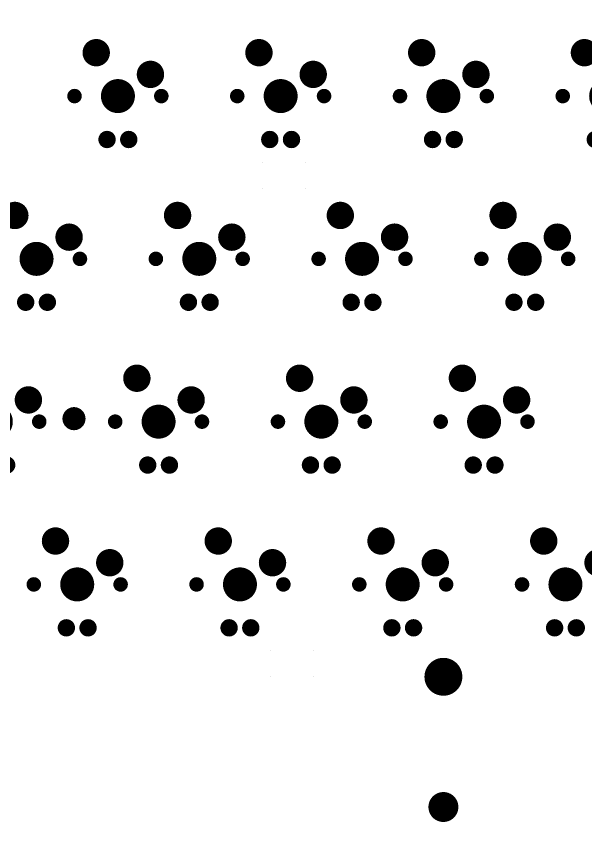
# Model space of a CAD drawing. Extents: x 803 to 1088, y 784 to 878.
# Drawn here: x 953 to 1019.6, y 783.6 to 878.3 of the extents above; entities that cross this region are included whole.
import ezdxf

# ---------------------------------------------------------------- set-up
doc = ezdxf.new("R2010")
doc.units = 0
doc.layers.get('0').update_dxf_attribs({"linetype": 'CONTINUOUS'})
for name, color, linetype in [('BOTTOMSOLDER', 6, 'CONTINUOUS'), ('KEEPOUTLAYER', 6, 'CONTINUOUS'), ('PADHOLELAYER', 156, 'CONTINUOUS')]:
    doc.layers.add(name, color=color, linetype=linetype)

# ---------------------------------------------------------------- blocks, each defined once
blk = doc.blocks.new('RGB_WS2812B_79')
at = {"layer": 'PADHOLELAYER'}
for points in [[(-2.5, 1.524), (-2.5, 1.524), (-2.5, 1.524), (-2.5, 1.524)], [(2.5, 1.524), (2.5, 1.524), (2.5, 1.524), (2.5, 1.524)], [(-2.5, -1.524), (-2.5, -1.524), (-2.5, -1.524), (-2.5, -1.524)], [(2.5, -1.524), (2.5, -1.524), (2.5, -1.524), (2.5, -1.524)]]:
    blk.add_lwpolyline(points, close=True, dxfattribs=at)
blk = doc.blocks.new('RGB_WS2812B_84')
at = {"layer": 'PADHOLELAYER'}
for points in [[(-2.5, 1.524), (-2.5, 1.524), (-2.5, 1.524), (-2.5, 1.524)], [(2.5, 1.524), (2.5, 1.524), (2.5, 1.524), (2.5, 1.524)], [(-2.5, -1.524), (-2.5, -1.524), (-2.5, -1.524), (-2.5, -1.524)], [(2.5, -1.524), (2.5, -1.524), (2.5, -1.524), (2.5, -1.524)]]:
    blk.add_lwpolyline(points, close=True, dxfattribs=at)
blk = doc.blocks.new('____115')
at = {"layer": 'BOTTOMSOLDER'}
for points, const_width in [([(-3.341, 5.08, 1), (-1.739, 5.08, 1)], 1.602), ([(3.009, 2.54, 1), (4.611, 2.54, 1)], 1.602), ([(-0.995, 0, 1), (0.995, 0, 1)], 1.99), ([(-5.505, 0, 1), (-4.655, 0, 1)], 0.85), ([(4.655, 0, 1), (5.505, 0, 1)], 0.85), ([(-1.778, -5.08, 1), (-0.762, -5.08, 1)], 1.016), ([(0.762, -5.08, 1), (1.778, -5.08, 1)], 1.016)]:
    blk.add_lwpolyline(points, format="xyb", close=True, dxfattribs=dict(at, const_width=const_width))
at = {"layer": 'PADHOLELAYER'}
for points, const_width in [([(-3.29, 5.08, 1), (-1.79, 5.08, 1)], 1.5), ([(3.06, 2.54, 1), (4.56, 2.54, 1)], 1.5), ([(-0.995, 0, 1), (0.995, 0, 1)], 1.99), ([(-5.505, 0, 1), (-4.655, 0, 1)], 0.85), ([(4.655, 0, 1), (5.505, 0, 1)], 0.85), ([(-1.625, -5.08, 1), (-0.915, -5.08, 1)], 0.71), ([(0.915, -5.08, 1), (1.625, -5.08, 1)], 0.71)]:
    blk.add_lwpolyline(points, format="xyb", close=True, dxfattribs=dict(at, const_width=const_width))
blk = doc.blocks.new('____116')
at = {"layer": 'BOTTOMSOLDER'}
for points, const_width in [([(-3.341, 5.08, 1), (-1.739, 5.08, 1)], 1.602), ([(3.009, 2.54, 1), (4.611, 2.54, 1)], 1.602), ([(-0.995, 0, 1), (0.995, 0, 1)], 1.99), ([(-5.505, 0, 1), (-4.655, 0, 1)], 0.85), ([(4.655, 0, 1), (5.505, 0, 1)], 0.85), ([(-1.778, -5.08, 1), (-0.762, -5.08, 1)], 1.016), ([(0.762, -5.08, 1), (1.778, -5.08, 1)], 1.016)]:
    blk.add_lwpolyline(points, format="xyb", close=True, dxfattribs=dict(at, const_width=const_width))
at = {"layer": 'PADHOLELAYER'}
for points, const_width in [([(-3.29, 5.08, 1), (-1.79, 5.08, 1)], 1.5), ([(3.06, 2.54, 1), (4.56, 2.54, 1)], 1.5), ([(-0.995, 0, 1), (0.995, 0, 1)], 1.99), ([(-5.505, 0, 1), (-4.655, 0, 1)], 0.85), ([(4.655, 0, 1), (5.505, 0, 1)], 0.85), ([(-1.625, -5.08, 1), (-0.915, -5.08, 1)], 0.71), ([(0.915, -5.08, 1), (1.625, -5.08, 1)], 0.71)]:
    blk.add_lwpolyline(points, format="xyb", close=True, dxfattribs=dict(at, const_width=const_width))
blk = doc.blocks.new('____117')
at = {"layer": 'BOTTOMSOLDER'}
for points, const_width in [([(-3.341, 5.08, 1), (-1.739, 5.08, 1)], 1.602), ([(3.009, 2.54, 1), (4.611, 2.54, 1)], 1.602), ([(-0.995, 0, 1), (0.995, 0, 1)], 1.99), ([(-5.505, 0, 1), (-4.655, 0, 1)], 0.85), ([(4.655, 0, 1), (5.505, 0, 1)], 0.85), ([(-1.778, -5.08, 1), (-0.762, -5.08, 1)], 1.016), ([(0.762, -5.08, 1), (1.778, -5.08, 1)], 1.016)]:
    blk.add_lwpolyline(points, format="xyb", close=True, dxfattribs=dict(at, const_width=const_width))
at = {"layer": 'PADHOLELAYER'}
for points, const_width in [([(-3.29, 5.08, 1), (-1.79, 5.08, 1)], 1.5), ([(3.06, 2.54, 1), (4.56, 2.54, 1)], 1.5), ([(-0.995, 0, 1), (0.995, 0, 1)], 1.99), ([(-5.505, 0, 1), (-4.655, 0, 1)], 0.85), ([(4.655, 0, 1), (5.505, 0, 1)], 0.85), ([(-1.625, -5.08, 1), (-0.915, -5.08, 1)], 0.71), ([(0.915, -5.08, 1), (1.625, -5.08, 1)], 0.71)]:
    blk.add_lwpolyline(points, format="xyb", close=True, dxfattribs=dict(at, const_width=const_width))
blk = doc.blocks.new('____118')
at = {"layer": 'BOTTOMSOLDER'}
for points, const_width in [([(-3.341, 5.08, 1), (-1.739, 5.08, 1)], 1.602), ([(3.009, 2.54, 1), (4.611, 2.54, 1)], 1.602), ([(-0.995, 0, 1), (0.995, 0, 1)], 1.99), ([(-5.505, 0, 1), (-4.655, 0, 1)], 0.85), ([(4.655, 0, 1), (5.505, 0, 1)], 0.85), ([(-1.778, -5.08, 1), (-0.762, -5.08, 1)], 1.016), ([(0.762, -5.08, 1), (1.778, -5.08, 1)], 1.016)]:
    blk.add_lwpolyline(points, format="xyb", close=True, dxfattribs=dict(at, const_width=const_width))
at = {"layer": 'PADHOLELAYER'}
for points, const_width in [([(-3.29, 5.08, 1), (-1.79, 5.08, 1)], 1.5), ([(3.06, 2.54, 1), (4.56, 2.54, 1)], 1.5), ([(-0.995, 0, 1), (0.995, 0, 1)], 1.99), ([(-5.505, 0, 1), (-4.655, 0, 1)], 0.85), ([(4.655, 0, 1), (5.505, 0, 1)], 0.85), ([(-1.625, -5.08, 1), (-0.915, -5.08, 1)], 0.71), ([(0.915, -5.08, 1), (1.625, -5.08, 1)], 0.71)]:
    blk.add_lwpolyline(points, format="xyb", close=True, dxfattribs=dict(at, const_width=const_width))
blk = doc.blocks.new('____127')
at = {"layer": 'BOTTOMSOLDER'}
for points, const_width in [([(-3.341, 5.08, 1), (-1.739, 5.08, 1)], 1.602), ([(3.009, 2.54, 1), (4.611, 2.54, 1)], 1.602), ([(-0.995, 0, 1), (0.995, 0, 1)], 1.99), ([(-5.505, 0, 1), (-4.655, 0, 1)], 0.85), ([(4.655, 0, 1), (5.505, 0, 1)], 0.85), ([(-1.778, -5.08, 1), (-0.762, -5.08, 1)], 1.016), ([(0.762, -5.08, 1), (1.778, -5.08, 1)], 1.016)]:
    blk.add_lwpolyline(points, format="xyb", close=True, dxfattribs=dict(at, const_width=const_width))
at = {"layer": 'PADHOLELAYER'}
for points, const_width in [([(-3.29, 5.08, 1), (-1.79, 5.08, 1)], 1.5), ([(3.06, 2.54, 1), (4.56, 2.54, 1)], 1.5), ([(-0.995, 0, 1), (0.995, 0, 1)], 1.99), ([(-5.505, 0, 1), (-4.655, 0, 1)], 0.85), ([(4.655, 0, 1), (5.505, 0, 1)], 0.85), ([(-1.625, -5.08, 1), (-0.915, -5.08, 1)], 0.71), ([(0.915, -5.08, 1), (1.625, -5.08, 1)], 0.71)]:
    blk.add_lwpolyline(points, format="xyb", close=True, dxfattribs=dict(at, const_width=const_width))
blk = doc.blocks.new('____129')
at = {"layer": 'BOTTOMSOLDER'}
for points, const_width in [([(-3.341, 5.08, 1), (-1.739, 5.08, 1)], 1.602), ([(3.009, 2.54, 1), (4.611, 2.54, 1)], 1.602), ([(-0.995, 0, 1), (0.995, 0, 1)], 1.99), ([(-5.505, 0, 1), (-4.655, 0, 1)], 0.85), ([(4.655, 0, 1), (5.505, 0, 1)], 0.85), ([(-1.778, -5.08, 1), (-0.762, -5.08, 1)], 1.016), ([(0.762, -5.08, 1), (1.778, -5.08, 1)], 1.016)]:
    blk.add_lwpolyline(points, format="xyb", close=True, dxfattribs=dict(at, const_width=const_width))
at = {"layer": 'PADHOLELAYER'}
for points, const_width in [([(-3.29, 5.08, 1), (-1.79, 5.08, 1)], 1.5), ([(3.06, 2.54, 1), (4.56, 2.54, 1)], 1.5), ([(-0.995, 0, 1), (0.995, 0, 1)], 1.99), ([(-5.505, 0, 1), (-4.655, 0, 1)], 0.85), ([(4.655, 0, 1), (5.505, 0, 1)], 0.85), ([(-1.625, -5.08, 1), (-0.915, -5.08, 1)], 0.71), ([(0.915, -5.08, 1), (1.625, -5.08, 1)], 0.71)]:
    blk.add_lwpolyline(points, format="xyb", close=True, dxfattribs=dict(at, const_width=const_width))
blk = doc.blocks.new('____130')
at = {"layer": 'BOTTOMSOLDER'}
for points, const_width in [([(-3.341, 5.08, 1), (-1.739, 5.08, 1)], 1.602), ([(3.009, 2.54, 1), (4.611, 2.54, 1)], 1.602), ([(-0.995, 0, 1), (0.995, 0, 1)], 1.99), ([(-5.505, 0, 1), (-4.655, 0, 1)], 0.85), ([(4.655, 0, 1), (5.505, 0, 1)], 0.85), ([(-1.778, -5.08, 1), (-0.762, -5.08, 1)], 1.016), ([(0.762, -5.08, 1), (1.778, -5.08, 1)], 1.016)]:
    blk.add_lwpolyline(points, format="xyb", close=True, dxfattribs=dict(at, const_width=const_width))
at = {"layer": 'PADHOLELAYER'}
for points, const_width in [([(-3.29, 5.08, 1), (-1.79, 5.08, 1)], 1.5), ([(3.06, 2.54, 1), (4.56, 2.54, 1)], 1.5), ([(-0.995, 0, 1), (0.995, 0, 1)], 1.99), ([(-5.505, 0, 1), (-4.655, 0, 1)], 0.85), ([(4.655, 0, 1), (5.505, 0, 1)], 0.85), ([(-1.625, -5.08, 1), (-0.915, -5.08, 1)], 0.71), ([(0.915, -5.08, 1), (1.625, -5.08, 1)], 0.71)]:
    blk.add_lwpolyline(points, format="xyb", close=True, dxfattribs=dict(at, const_width=const_width))
blk = doc.blocks.new('____132')
at = {"layer": 'BOTTOMSOLDER'}
for points, const_width in [([(-3.341, 5.08, 1), (-1.739, 5.08, 1)], 1.602), ([(3.009, 2.54, 1), (4.611, 2.54, 1)], 1.602), ([(-0.995, 0, 1), (0.995, 0, 1)], 1.99), ([(-5.505, 0, 1), (-4.655, 0, 1)], 0.85), ([(4.655, 0, 1), (5.505, 0, 1)], 0.85), ([(-1.778, -5.08, 1), (-0.762, -5.08, 1)], 1.016), ([(0.762, -5.08, 1), (1.778, -5.08, 1)], 1.016)]:
    blk.add_lwpolyline(points, format="xyb", close=True, dxfattribs=dict(at, const_width=const_width))
at = {"layer": 'PADHOLELAYER'}
for points, const_width in [([(-3.29, 5.08, 1), (-1.79, 5.08, 1)], 1.5), ([(3.06, 2.54, 1), (4.56, 2.54, 1)], 1.5), ([(-0.995, 0, 1), (0.995, 0, 1)], 1.99), ([(-5.505, 0, 1), (-4.655, 0, 1)], 0.85), ([(4.655, 0, 1), (5.505, 0, 1)], 0.85), ([(-1.625, -5.08, 1), (-0.915, -5.08, 1)], 0.71), ([(0.915, -5.08, 1), (1.625, -5.08, 1)], 0.71)]:
    blk.add_lwpolyline(points, format="xyb", close=True, dxfattribs=dict(at, const_width=const_width))
blk = doc.blocks.new('____134')
at = {"layer": 'BOTTOMSOLDER'}
for points, const_width in [([(-3.341, 5.08, 1), (-1.739, 5.08, 1)], 1.602), ([(3.009, 2.54, 1), (4.611, 2.54, 1)], 1.602), ([(-0.995, 0, 1), (0.995, 0, 1)], 1.99), ([(-5.505, 0, 1), (-4.655, 0, 1)], 0.85), ([(4.655, 0, 1), (5.505, 0, 1)], 0.85), ([(-1.778, -5.08, 1), (-0.762, -5.08, 1)], 1.016), ([(0.762, -5.08, 1), (1.778, -5.08, 1)], 1.016)]:
    blk.add_lwpolyline(points, format="xyb", close=True, dxfattribs=dict(at, const_width=const_width))
at = {"layer": 'PADHOLELAYER'}
for points, const_width in [([(-3.29, 5.08, 1), (-1.79, 5.08, 1)], 1.5), ([(3.06, 2.54, 1), (4.56, 2.54, 1)], 1.5), ([(-0.995, 0, 1), (0.995, 0, 1)], 1.99), ([(-5.505, 0, 1), (-4.655, 0, 1)], 0.85), ([(4.655, 0, 1), (5.505, 0, 1)], 0.85), ([(-1.625, -5.08, 1), (-0.915, -5.08, 1)], 0.71), ([(0.915, -5.08, 1), (1.625, -5.08, 1)], 0.71)]:
    blk.add_lwpolyline(points, format="xyb", close=True, dxfattribs=dict(at, const_width=const_width))
blk = doc.blocks.new('____135')
at = {"layer": 'BOTTOMSOLDER'}
for points, const_width in [([(-3.341, 5.08, 1), (-1.739, 5.08, 1)], 1.602), ([(3.009, 2.54, 1), (4.611, 2.54, 1)], 1.602), ([(-0.995, 0, 1), (0.995, 0, 1)], 1.99), ([(-5.505, 0, 1), (-4.655, 0, 1)], 0.85), ([(4.655, 0, 1), (5.505, 0, 1)], 0.85), ([(-1.778, -5.08, 1), (-0.762, -5.08, 1)], 1.016), ([(0.762, -5.08, 1), (1.778, -5.08, 1)], 1.016)]:
    blk.add_lwpolyline(points, format="xyb", close=True, dxfattribs=dict(at, const_width=const_width))
at = {"layer": 'PADHOLELAYER'}
for points, const_width in [([(-3.29, 5.08, 1), (-1.79, 5.08, 1)], 1.5), ([(3.06, 2.54, 1), (4.56, 2.54, 1)], 1.5), ([(-0.995, 0, 1), (0.995, 0, 1)], 1.99), ([(-5.505, 0, 1), (-4.655, 0, 1)], 0.85), ([(4.655, 0, 1), (5.505, 0, 1)], 0.85), ([(-1.625, -5.08, 1), (-0.915, -5.08, 1)], 0.71), ([(0.915, -5.08, 1), (1.625, -5.08, 1)], 0.71)]:
    blk.add_lwpolyline(points, format="xyb", close=True, dxfattribs=dict(at, const_width=const_width))
blk = doc.blocks.new('____136')
at = {"layer": 'BOTTOMSOLDER'}
for points, const_width in [([(-3.341, 5.08, 1), (-1.739, 5.08, 1)], 1.602), ([(3.009, 2.54, 1), (4.611, 2.54, 1)], 1.602), ([(-0.995, 0, 1), (0.995, 0, 1)], 1.99), ([(-5.505, 0, 1), (-4.655, 0, 1)], 0.85), ([(4.655, 0, 1), (5.505, 0, 1)], 0.85), ([(-1.778, -5.08, 1), (-0.762, -5.08, 1)], 1.016), ([(0.762, -5.08, 1), (1.778, -5.08, 1)], 1.016)]:
    blk.add_lwpolyline(points, format="xyb", close=True, dxfattribs=dict(at, const_width=const_width))
at = {"layer": 'PADHOLELAYER'}
for points, const_width in [([(-3.29, 5.08, 1), (-1.79, 5.08, 1)], 1.5), ([(3.06, 2.54, 1), (4.56, 2.54, 1)], 1.5), ([(-0.995, 0, 1), (0.995, 0, 1)], 1.99), ([(-5.505, 0, 1), (-4.655, 0, 1)], 0.85), ([(4.655, 0, 1), (5.505, 0, 1)], 0.85), ([(-1.625, -5.08, 1), (-0.915, -5.08, 1)], 0.71), ([(0.915, -5.08, 1), (1.625, -5.08, 1)], 0.71)]:
    blk.add_lwpolyline(points, format="xyb", close=True, dxfattribs=dict(at, const_width=const_width))
blk = doc.blocks.new('____148')
at = {"layer": 'BOTTOMSOLDER'}
for points, const_width in [([(-3.341, 5.08, 1), (-1.739, 5.08, 1)], 1.602), ([(3.009, 2.54, 1), (4.611, 2.54, 1)], 1.602), ([(-0.995, 0, 1), (0.995, 0, 1)], 1.99), ([(-5.505, 0, 1), (-4.655, 0, 1)], 0.85), ([(4.655, 0, 1), (5.505, 0, 1)], 0.85), ([(-1.778, -5.08, 1), (-0.762, -5.08, 1)], 1.016), ([(0.762, -5.08, 1), (1.778, -5.08, 1)], 1.016)]:
    blk.add_lwpolyline(points, format="xyb", close=True, dxfattribs=dict(at, const_width=const_width))
at = {"layer": 'PADHOLELAYER'}
for points, const_width in [([(-3.29, 5.08, 1), (-1.79, 5.08, 1)], 1.5), ([(3.06, 2.54, 1), (4.56, 2.54, 1)], 1.5), ([(-0.995, 0, 1), (0.995, 0, 1)], 1.99), ([(-5.505, 0, 1), (-4.655, 0, 1)], 0.85), ([(4.655, 0, 1), (5.505, 0, 1)], 0.85), ([(-1.625, -5.08, 1), (-0.915, -5.08, 1)], 0.71), ([(0.915, -5.08, 1), (1.625, -5.08, 1)], 0.71)]:
    blk.add_lwpolyline(points, format="xyb", close=True, dxfattribs=dict(at, const_width=const_width))
blk = doc.blocks.new('____151')
at = {"layer": 'BOTTOMSOLDER'}
for points, const_width in [([(-3.341, 5.08, 1), (-1.739, 5.08, 1)], 1.602), ([(3.009, 2.54, 1), (4.611, 2.54, 1)], 1.602), ([(-0.995, 0, 1), (0.995, 0, 1)], 1.99), ([(-5.505, 0, 1), (-4.655, 0, 1)], 0.85), ([(4.655, 0, 1), (5.505, 0, 1)], 0.85), ([(-1.778, -5.08, 1), (-0.762, -5.08, 1)], 1.016), ([(0.762, -5.08, 1), (1.778, -5.08, 1)], 1.016)]:
    blk.add_lwpolyline(points, format="xyb", close=True, dxfattribs=dict(at, const_width=const_width))
at = {"layer": 'PADHOLELAYER'}
for points, const_width in [([(-3.29, 5.08, 1), (-1.79, 5.08, 1)], 1.5), ([(3.06, 2.54, 1), (4.56, 2.54, 1)], 1.5), ([(-0.995, 0, 1), (0.995, 0, 1)], 1.99), ([(-5.505, 0, 1), (-4.655, 0, 1)], 0.85), ([(4.655, 0, 1), (5.505, 0, 1)], 0.85), ([(-1.625, -5.08, 1), (-0.915, -5.08, 1)], 0.71), ([(0.915, -5.08, 1), (1.625, -5.08, 1)], 0.71)]:
    blk.add_lwpolyline(points, format="xyb", close=True, dxfattribs=dict(at, const_width=const_width))
blk = doc.blocks.new('____153')
at = {"layer": 'BOTTOMSOLDER'}
for points, const_width in [([(-3.341, 5.08, 1), (-1.739, 5.08, 1)], 1.602), ([(3.009, 2.54, 1), (4.611, 2.54, 1)], 1.602), ([(-0.995, 0, 1), (0.995, 0, 1)], 1.99), ([(-5.505, 0, 1), (-4.655, 0, 1)], 0.85), ([(4.655, 0, 1), (5.505, 0, 1)], 0.85), ([(-1.778, -5.08, 1), (-0.762, -5.08, 1)], 1.016), ([(0.762, -5.08, 1), (1.778, -5.08, 1)], 1.016)]:
    blk.add_lwpolyline(points, format="xyb", close=True, dxfattribs=dict(at, const_width=const_width))
at = {"layer": 'PADHOLELAYER'}
for points, const_width in [([(-3.29, 5.08, 1), (-1.79, 5.08, 1)], 1.5), ([(3.06, 2.54, 1), (4.56, 2.54, 1)], 1.5), ([(-0.995, 0, 1), (0.995, 0, 1)], 1.99), ([(-5.505, 0, 1), (-4.655, 0, 1)], 0.85), ([(4.655, 0, 1), (5.505, 0, 1)], 0.85), ([(-1.625, -5.08, 1), (-0.915, -5.08, 1)], 0.71), ([(0.915, -5.08, 1), (1.625, -5.08, 1)], 0.71)]:
    blk.add_lwpolyline(points, format="xyb", close=True, dxfattribs=dict(at, const_width=const_width))
blk = doc.blocks.new('____155')
at = {"layer": 'BOTTOMSOLDER'}
for points, const_width in [([(-3.341, 5.08, 1), (-1.739, 5.08, 1)], 1.602), ([(3.009, 2.54, 1), (4.611, 2.54, 1)], 1.602), ([(-0.995, 0, 1), (0.995, 0, 1)], 1.99), ([(-5.505, 0, 1), (-4.655, 0, 1)], 0.85), ([(4.655, 0, 1), (5.505, 0, 1)], 0.85), ([(-1.778, -5.08, 1), (-0.762, -5.08, 1)], 1.016), ([(0.762, -5.08, 1), (1.778, -5.08, 1)], 1.016)]:
    blk.add_lwpolyline(points, format="xyb", close=True, dxfattribs=dict(at, const_width=const_width))
at = {"layer": 'PADHOLELAYER'}
for points, const_width in [([(-3.29, 5.08, 1), (-1.79, 5.08, 1)], 1.5), ([(3.06, 2.54, 1), (4.56, 2.54, 1)], 1.5), ([(-0.995, 0, 1), (0.995, 0, 1)], 1.99), ([(-5.505, 0, 1), (-4.655, 0, 1)], 0.85), ([(4.655, 0, 1), (5.505, 0, 1)], 0.85), ([(-1.625, -5.08, 1), (-0.915, -5.08, 1)], 0.71), ([(0.915, -5.08, 1), (1.625, -5.08, 1)], 0.71)]:
    blk.add_lwpolyline(points, format="xyb", close=True, dxfattribs=dict(at, const_width=const_width))
blk = doc.blocks.new('____156')
at = {"layer": 'BOTTOMSOLDER'}
for points, const_width in [([(-3.341, 5.08, 1), (-1.739, 5.08, 1)], 1.602), ([(3.009, 2.54, 1), (4.611, 2.54, 1)], 1.602), ([(-0.995, 0, 1), (0.995, 0, 1)], 1.99), ([(-5.505, 0, 1), (-4.655, 0, 1)], 0.85), ([(4.655, 0, 1), (5.505, 0, 1)], 0.85), ([(-1.778, -5.08, 1), (-0.762, -5.08, 1)], 1.016), ([(0.762, -5.08, 1), (1.778, -5.08, 1)], 1.016)]:
    blk.add_lwpolyline(points, format="xyb", close=True, dxfattribs=dict(at, const_width=const_width))
at = {"layer": 'PADHOLELAYER'}
for points, const_width in [([(-3.29, 5.08, 1), (-1.79, 5.08, 1)], 1.5), ([(3.06, 2.54, 1), (4.56, 2.54, 1)], 1.5), ([(-0.995, 0, 1), (0.995, 0, 1)], 1.99), ([(-5.505, 0, 1), (-4.655, 0, 1)], 0.85), ([(4.655, 0, 1), (5.505, 0, 1)], 0.85), ([(-1.625, -5.08, 1), (-0.915, -5.08, 1)], 0.71), ([(0.915, -5.08, 1), (1.625, -5.08, 1)], 0.71)]:
    blk.add_lwpolyline(points, format="xyb", close=True, dxfattribs=dict(at, const_width=const_width))
blk = doc.blocks.new('7X____228')
at = {"layer": 'BOTTOMSOLDER'}
for points, const_width in [([(-58.259, 8.24, 1), (-56.041, 8.24, 1)], 2.219), ([(56.041, 8.24, 1), (58.259, 8.24, 1)], 2.219), ([(-58.026, -7, 1), (-56.274, -7, 1)], 1.753), ([(56.274, -7, 1), (58.026, -7, 1)], 1.753)]:
    blk.add_lwpolyline(points, format="xyb", close=True, dxfattribs=dict(at, const_width=const_width))
at = {"layer": 'PADHOLELAYER'}
for points, const_width in [([(-58.145, 8.24, 1), (-56.155, 8.24, 1)], 1.99), ([(56.155, 8.24, 1), (58.145, 8.24, 1)], 1.99), ([(-57.912, -7, 1), (-56.388, -7, 1)], 1.524), ([(56.388, -7, 1), (57.912, -7, 1)], 1.524)]:
    blk.add_lwpolyline(points, format="xyb", close=True, dxfattribs=dict(at, const_width=const_width))

msp = doc.modelspace()

# ---------------------------------------------------------------- linework, layer by layer
at = {"layer": 'BOTTOMSOLDER', "const_width": 1.351}
msp.add_lwpolyline([(959.059, 831.247, 1), (960.41, 831.247, 1)], format="xyb", close=True, dxfattribs=at)
at = {"layer": 'KEEPOUTLAYER', "const_width": 0.00159}
for points in [[(805.481, 878.348), (1086.178, 878.34)], [(805.482, 783.599), (1086.192, 783.608)]]:
    msp.add_lwpolyline(points, dxfattribs=at)
at = {"layer": 'PADHOLELAYER', "const_width": 1.249}
msp.add_lwpolyline([(959.11, 831.247, 1), (960.359, 831.247, 1)], format="xyb", close=True, dxfattribs=at)

# ---------------------------------------------------------------- block references
for name, p in [('____118', (964.876, 868.998)), ('____117', (983.926, 868.998)), ('____116', (1002.975, 868.998)), ('____115', (1022.025, 868.998)), ('RGB_WS2812B_79', (984.309, 859.714)), ('____156', (955.351, 849.948)), ('____151', (974.401, 849.948)), ('____148', (993.451, 849.948)), ('____132', (1012.501, 849.948)), ('____136', (950.587, 830.897)), ('____135', (969.637, 830.897)), ('____134', (988.687, 830.897)), ('____130', (1007.737, 830.897)), ('____127', (960.112, 811.848)), ('____153', (979.162, 811.848)), ('____129', (998.212, 811.848)), ('____155', (1017.262, 811.848)), ('7X____228', (945.826, 792.798))]:
    msp.add_blockref(name, p)
at = {"rotation": 180}
msp.add_blockref('RGB_WS2812B_84', (985.215, 802.564), dxfattribs=at)

doc.saveas('drawing.dxf')
